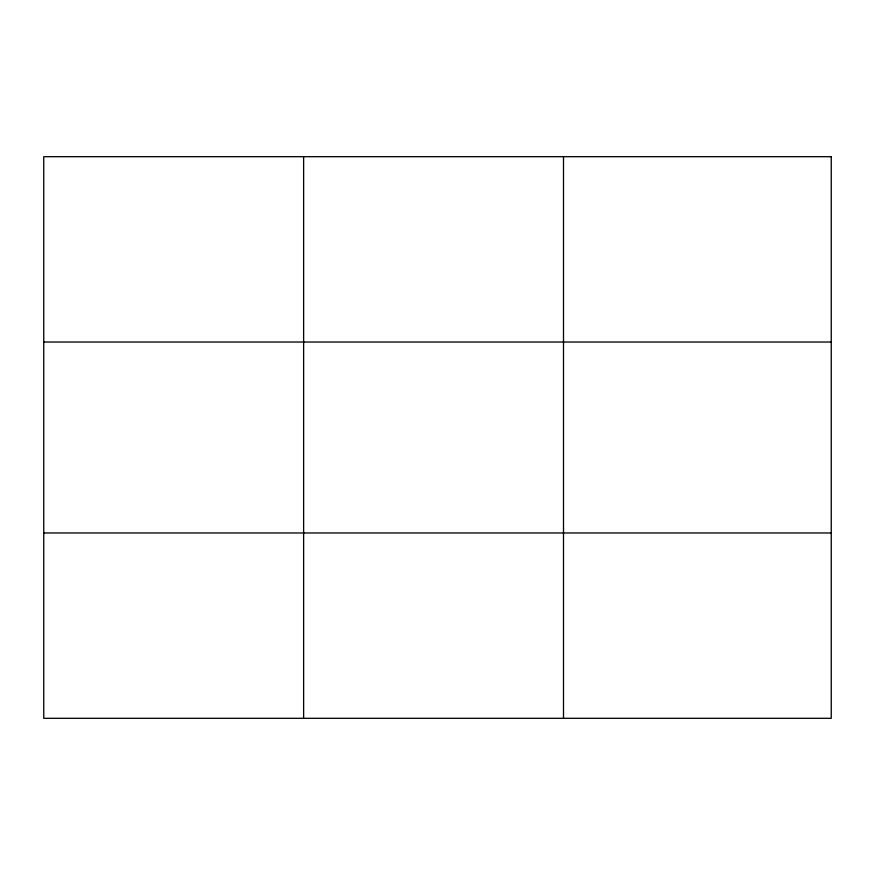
<?xml version="1.0" encoding="UTF-8"?>
<svg xmlns="http://www.w3.org/2000/svg" width="875" height="875" viewBox="0 0 875 875"><rect width="100%" height="100%" fill="white"/><g stroke="black" fill="none" stroke-linecap="round" stroke-linejoin="round"><path stroke-width="1.31" d="M303.625 156.691L303.625 718.309M563.5 156.691L563.5 718.309M43.75 342.027L831.25 342.027M43.75 532.973L831.25 532.973M831.25 156.691L831.25 718.309L43.75 718.309L43.75 156.691L831.25 156.691"/></g></svg>
